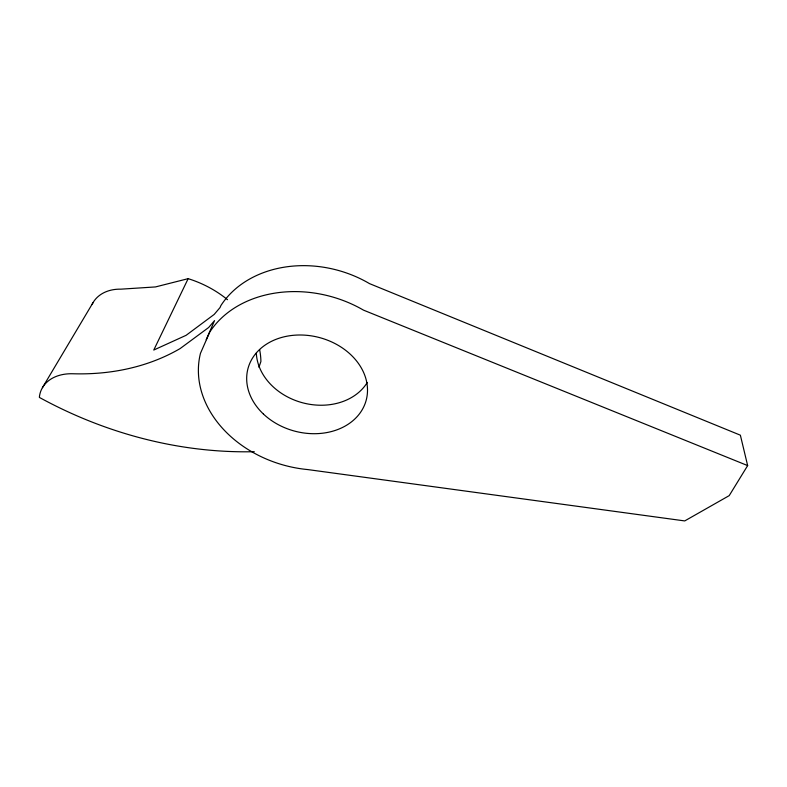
<?xml version="1.0" encoding="UTF-8"?>
<svg xmlns="http://www.w3.org/2000/svg" width="787" height="787" viewBox="0 0 787 787"><rect width="100%" height="100%" fill="white"/><g stroke="black" fill="none" stroke-linecap="round" stroke-linejoin="round"><path stroke-width="1.18" d="M258.943 367.254L260.9 361.508A92.266 71.401 23.1 0 0 259.612 349.595M206.204 339.689L214.556 320.604L208.644 327.51L180.174 348.543A253.178 196.711 36.8 0 1 72.876 373.756A43.924 31.785 24.1 0 0 39.35 397.405A399.078 341.214 36.6 0 0 254.28 451.708M227.512 299.69A92.266 71.401 23.1 0 0 188.152 278.667L153.77 350.038L186.116 335.311L214.192 314.426L220.026 307.569L220.921 305.523A106.816 86.157 15.3 0 1 369.516 283.625L740.37 435.181L747.65 465.589L729.205 495.633L684.729 520.925L307.815 469.583A110.564 87.544 15.1 0 1 200.459 353.343L209.795 332.016A110.564 87.544 15.1 0 1 363.515 310.147L747.65 465.589M42.439 387.676L93.053 302.621M188.152 278.667L155.492 286.93L120.893 289.163A39.38 30.368 26 0 0 92.04 304.539M367.204 382.61A59.123 47.643 15.3 0 1 302.592 402.787A59.123 47.643 15.3 0 1 256.326 353.078M263.419 414.031A61.199 48.401 15 0 0 365.079 403.692A61.199 48.401 15 0 0 292.764 335.36A61.199 48.401 15 0 0 263.419 414.031"/></g></svg>
